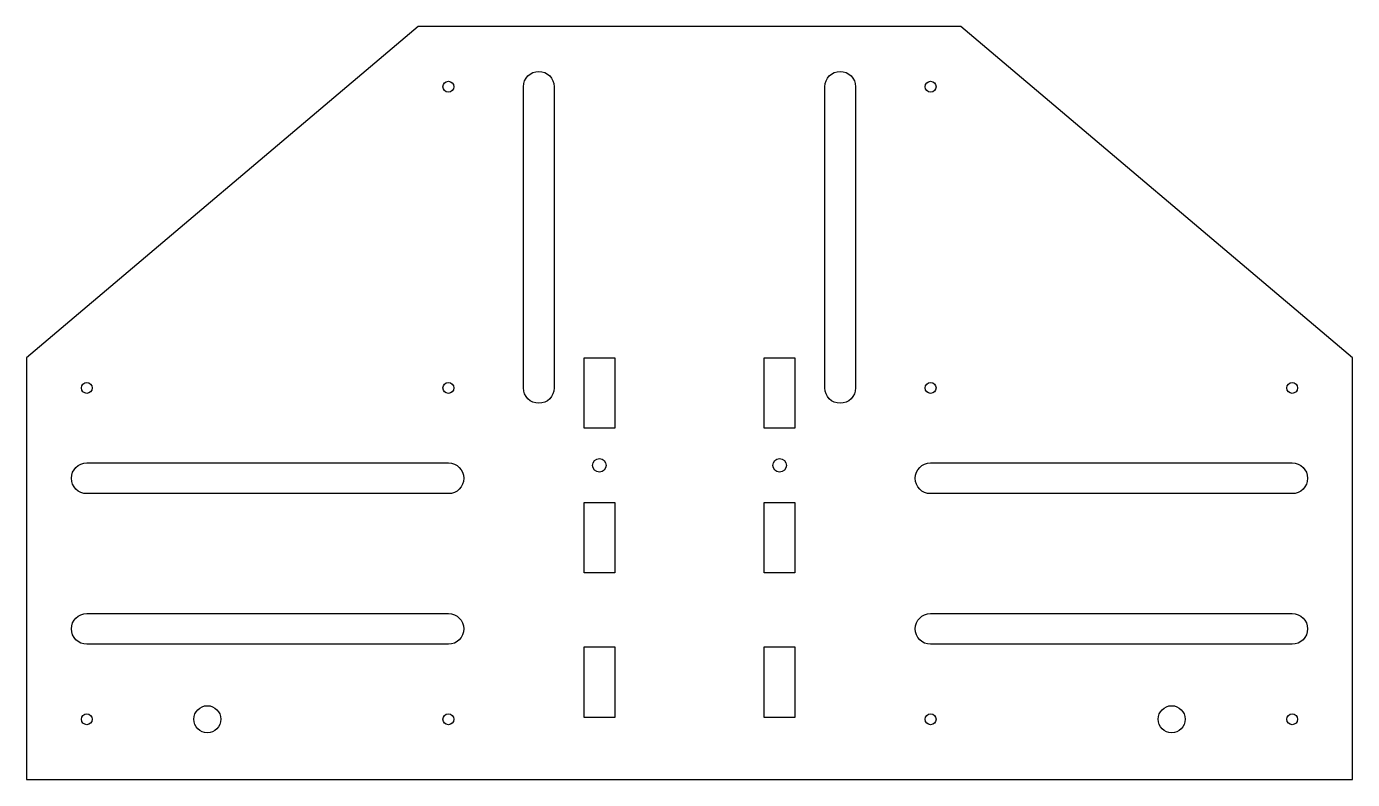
# Model space of a CAD drawing. Header units: millimetres. Extents: x -110 to 110, y -62 to 62.
import ezdxf

# ---------------------------------------------------------------- set-up
doc = ezdxf.new("R2010")
doc.units = ezdxf.units.MM

msp = doc.modelspace()

# ---------------------------------------------------------------- linework, layer by layer
for points in [[(-110, 7.5), (-110, -62.5), (110, -62.5), (110, 7.5), (45, 62.5), (-45, 62.5)], [(-12.4, 7.5), (-12.4, -4.2), (-17.5, -4.2), (-17.5, 7.5)], [(17.5, 7.5), (17.5, -4.2), (12.4, -4.2), (12.4, 7.5)], [(-12.4, -16.5), (-12.4, -28.2), (-17.5, -28.2), (-17.5, -16.5)], [(17.5, -16.5), (17.5, -28.2), (12.4, -28.2), (12.4, -16.5)], [(-12.4, -40.5), (-12.4, -52.2), (-17.5, -52.2), (-17.5, -40.5)], [(17.5, -40.5), (17.5, -52.2), (12.4, -52.2), (12.4, -40.5)]]:
    msp.add_lwpolyline(points, close=True)
for points in [[(-22.45, 2.5, -1), (-27.55, 2.5), (-27.55, 52.5, -1), (-22.45, 52.5)], [(22.45, 52.5, -1), (27.55, 52.5), (27.55, 2.5, -1), (22.45, 2.5)], [(-100, -15.05, -1), (-100, -9.95), (-40, -9.95, -1), (-40, -15.05)], [(100, -9.95, -1), (100, -15.05), (40, -15.05, -1), (40, -9.95)], [(-100, -40.05, -1), (-100, -34.95), (-40, -34.95, -1), (-40, -40.05)], [(100, -34.95, -1), (100, -40.05), (40, -40.05, -1), (40, -34.95)]]:
    msp.add_lwpolyline(points, format="xyb", close=True)
for centre, radius in [((-40, 52.5), 0.9), ((40, 52.5), 0.9), ((-100, 2.5), 0.9), ((-40, 2.5), 0.9), ((40, 2.5), 0.9), ((100, 2.5), 0.9), ((-14.95, -10.35), 1.12), ((14.95, -10.35), 1.12), ((-80, -52.5), 2.25), ((80, -52.5), 2.25), ((-100, -52.5), 0.9), ((-40, -52.5), 0.9), ((40, -52.5), 0.9), ((100, -52.5), 0.9)]:
    msp.add_circle(centre, radius)

doc.saveas('drawing.dxf')
